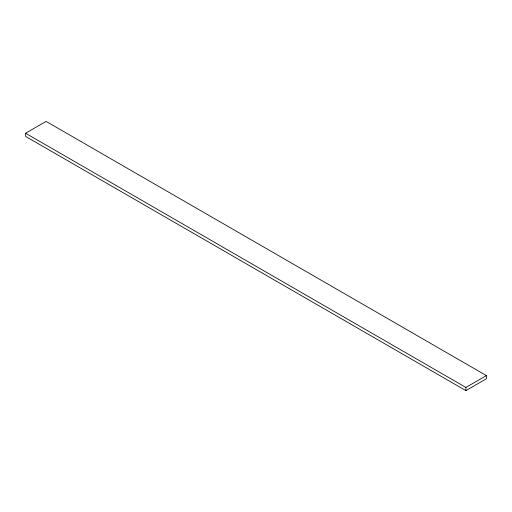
<?xml version="1.0" encoding="UTF-8"?>
<svg xmlns="http://www.w3.org/2000/svg" width="512" height="512" viewBox="0 0 512 512"><rect width="100%" height="100%" fill="white"/><g stroke="black" fill="none" stroke-linecap="round" stroke-linejoin="round"><path stroke-width="0.77" d="M25.6 133.242L46.112 121.402L486.4 375.597L486.4 378.758L465.888 390.598L25.6 136.403L25.6 133.242L465.888 387.443L486.4 375.597M465.888 387.443L465.888 390.598"/></g></svg>
